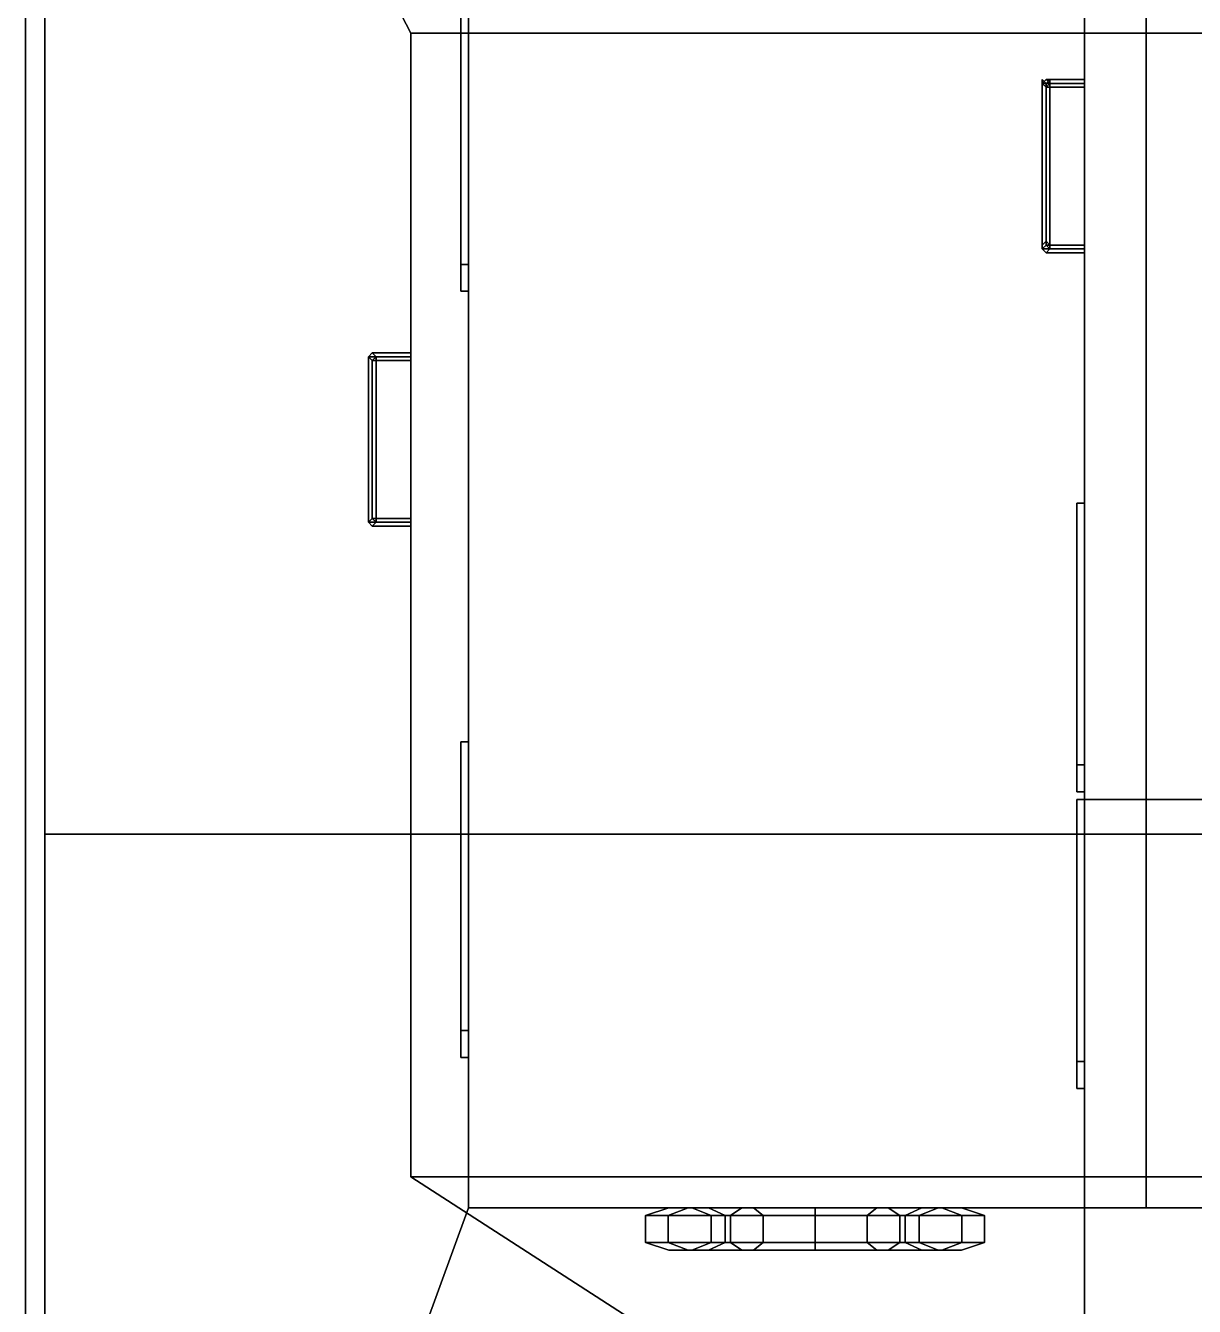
# Model space of a CAD drawing. Header units: millimetres. Extents: x -4.3 to 4.2, y -17.1 to 26.5.
# Drawn here: x -4.25 to -1.215, y 9.744 to 13.07 of the extents above; entities that cross this region are included whole.
import ezdxf

# ---------------------------------------------------------------- set-up
doc = ezdxf.new("R2010")
doc.units = ezdxf.units.MM

msp = doc.modelspace()

# ---------------------------------------------------------------- linework, layer by layer
for points in [[(-4.2, 16.87, 1.04), (-4.2, 6.98, 1.04), (-4.25, 6.98, 1.07), (-4.25, 16.87, 1.07)], [(-4.25, 16.87, 1.07), (-4.25, 6.98, 1.07), (-4.25, 6.98, 1.18), (-4.25, 16.87, 1.18)], [(-4.2, 6.98, 1.21), (-4.2, 16.87, 1.21), (-4.25, 16.87, 1.18), (-4.25, 6.98, 1.18)], [(-4.2, 10.97, -1.04), (-4.2, -10.52, -1.04), (-4.2, -13.62, -0.39), (-4.2, 16.87, -0.3447)], [(4.2, 16.87, -0.3447), (4.2, 10.97, -1.04), (-4.2, 10.97, -1.04), (-4.2, 16.87, -0.3447)], [(-4.2, 16.87, -0.3447), (-4.2, -13.62, -0.39), (-4.2, -13.62, 0.65), (-4.2, 4.11, 0.65)], [(-4.2, 16.87, -0.3447), (-4.2, 4.11, 0.65), (-4.2, 6.98, 1.04), (-4.2, 16.87, 1.04)], [(-3.1, 10, 1.21), (-3.1, 15.01, 1.21), (-4.2, 16.87, 1.21), (-4.2, 6.98, 1.21)], [(-3.1, 13.2, 3.1), (-3.1, 10.46, 3.1), (-3.1, 10, 3.17), (-3.1, 15.01, 3.17)], [(-3.1, 15.01, 1.21), (-3.1, 10, 1.21), (-3.1, 10.46, 1.25), (-3.1, 13.2, 1.25)], [(-1.34, 10, 3.17), (-1.34, 10, 1.21), (-1.34, 15.01, 1.21), (-1.34, 15.01, 3.17)], [(1.34, 15.01, 1.21), (-1.34, 15.01, 1.21), (-1.34, 10, 1.21), (1.34, 10, 1.21)], [(1.5, 11.06, 5.6), (1.5, 14.9, 5.6), (-1.5, 14.9, 5.6), (-1.5, 11.06, 5.6)], [(-1.5, 14.9, 5.6), (-1.5, 14.9, 5.5), (-1.5, 13.05, 5.5), (-1.5, 8.95, 5.6)], [(-1.5, 13.05, 5.5), (-1.5, 14.9, 5.5), (1.5, 14.9, 5.5), (1.5, 13.05, 5.5)], [(3.25, 13.05, 3.4), (3.83, 14.17, 3.4), (-3.83, 14.17, 3.4), (-3.25, 13.05, 3.4)], [(-3.83, 14.17, 3.4), (-3.83, 14.17, 3.17), (-3.25, 13.05, 3.17), (-3.25, 13.05, 3.4)], [(-3.25, 13.05, 3.17), (-3.83, 14.17, 3.17), (3.83, 14.17, 3.17), (3.25, 13.05, 3.17)], [(-3.1, 13.2, 1.25), (-3.1, 12.45, 1.25), (-3.12, 12.45, 1.25), (-3.12, 13.2, 1.25)], [(-3.12, 13.2, 3.1), (-3.12, 12.45, 3.1), (-3.1, 12.45, 3.1), (-3.1, 13.2, 3.1)], [(-3.12, 13.2, 1.25), (-3.12, 12.45, 1.25), (-3.12, 12.45, 3.1), (-3.12, 13.2, 3.1)], [(-3.25, 10.08, 3.4), (-1.5, 8.95, 3.4), (-1.5, 13.05, 3.4), (-3.25, 13.05, 3.4)], [(-3.25, 10.08, 3.17), (-3.25, 13.05, 3.17), (3.25, 13.05, 3.17), (3.25, 10.08, 3.17)], [(-3.25, 13.05, 3.4), (-3.25, 13.05, 3.17), (-3.25, 10.08, 3.17), (-3.25, 10.08, 3.4)], [(1.5, 13.05, 5.5), (1.5, 13.05, 3.4), (-1.5, 13.05, 3.4), (-1.5, 13.05, 5.5)], [(-1.5, 13.05, 5.5), (-1.5, 13.05, 3.4), (-1.5, 11.83, 3.52), (-1.5, 11.83, 5.32)], [(-1.5, 13.05, 3.4), (-1.5, 8.95, 3.4), (-1.5, 10.38, 3.52), (-1.5, 11.83, 3.52)], [(-1.5, 11.83, 5.32), (-1.5, 10.38, 5.32), (-1.5, 8.95, 5.6), (-1.5, 13.05, 5.5)], [(-1.6, 12.93, 3.4), (-1.61, 12.92, 3.4), (-1.61, 12.92, 5.57), (-1.6, 12.93, 5.56)], [(-1.61, 12.5, 3.56), (-1.6, 12.51, 3.57), (-1.6, 12.92, 3.57), (-1.61, 12.93, 3.56)], [(-1.6, 12.51, 3.55), (-1.61, 12.5, 3.56), (-1.61, 12.93, 3.56), (-1.6, 12.92, 3.55)], [(-1.61, 12.5, 3.84), (-1.6, 12.51, 3.85), (-1.6, 12.92, 3.85), (-1.61, 12.93, 3.84)], [(-1.6, 12.51, 3.83), (-1.61, 12.5, 3.84), (-1.61, 12.93, 3.84), (-1.6, 12.92, 3.83)], [(-1.5, 12.92, 5.57), (-1.5, 12.93, 5.56), (-1.6, 12.93, 5.56), (-1.61, 12.92, 5.57)], [(-1.61, 12.92, 3.4), (-1.6, 12.91, 3.4), (-1.6, 12.91, 5.56), (-1.61, 12.92, 5.57)], [(-1.61, 12.49, 4.11), (-1.6, 12.5, 4.12), (-1.6, 12.91, 4.12), (-1.61, 12.92, 4.11)], [(-1.6, 12.5, 4.1), (-1.61, 12.49, 4.11), (-1.61, 12.92, 4.11), (-1.6, 12.91, 4.1)], [(-1.61, 12.49, 4.38), (-1.6, 12.5, 4.39), (-1.6, 12.91, 4.39), (-1.61, 12.92, 4.38)], [(-1.6, 12.5, 4.37), (-1.61, 12.49, 4.38), (-1.61, 12.92, 4.38), (-1.6, 12.91, 4.37)], [(-1.61, 12.49, 4.66), (-1.6, 12.5, 4.67), (-1.6, 12.91, 4.67), (-1.61, 12.92, 4.66)], [(-1.6, 12.5, 4.65), (-1.61, 12.49, 4.66), (-1.61, 12.92, 4.66), (-1.6, 12.91, 4.65)], [(-1.61, 12.49, 4.94), (-1.6, 12.5, 4.95), (-1.6, 12.91, 4.95), (-1.61, 12.92, 4.94)], [(-1.6, 12.5, 4.93), (-1.61, 12.49, 4.94), (-1.61, 12.92, 4.94), (-1.6, 12.91, 4.93)], [(-1.61, 12.49, 5.21), (-1.6, 12.5, 5.22), (-1.6, 12.91, 5.22), (-1.61, 12.92, 5.21)], [(-1.6, 12.5, 5.2), (-1.61, 12.49, 5.21), (-1.61, 12.92, 5.21), (-1.6, 12.91, 5.2)], [(-1.61, 12.49, 5.49), (-1.6, 12.5, 5.5), (-1.6, 12.91, 5.5), (-1.61, 12.92, 5.49)], [(-1.6, 12.5, 5.48), (-1.61, 12.49, 5.49), (-1.61, 12.92, 5.49), (-1.6, 12.91, 5.48)], [(-1.5, 12.91, 5.56), (-1.5, 12.92, 5.57), (-1.61, 12.92, 5.57), (-1.6, 12.91, 5.56)], [(-1.59, 12.92, 3.4), (-1.6, 12.93, 3.4), (-1.6, 12.93, 5.56), (-1.59, 12.92, 5.55)], [(-1.6, 12.51, 3.57), (-1.59, 12.5, 3.56), (-1.59, 12.93, 3.56), (-1.6, 12.92, 3.57)], [(-1.59, 12.5, 3.56), (-1.6, 12.51, 3.55), (-1.6, 12.92, 3.55), (-1.59, 12.93, 3.56)], [(-1.6, 12.51, 3.85), (-1.59, 12.5, 3.84), (-1.59, 12.93, 3.84), (-1.6, 12.92, 3.85)], [(-1.59, 12.5, 3.84), (-1.6, 12.51, 3.83), (-1.6, 12.92, 3.83), (-1.59, 12.93, 3.84)], [(-1.5, 12.93, 5.56), (-1.5, 12.92, 5.55), (-1.59, 12.92, 5.55), (-1.6, 12.93, 5.56)], [(-1.6, 12.91, 3.4), (-1.59, 12.92, 3.4), (-1.59, 12.92, 5.55), (-1.6, 12.91, 5.56)], [(-1.6, 12.5, 4.12), (-1.59, 12.49, 4.11), (-1.59, 12.92, 4.11), (-1.6, 12.91, 4.12)], [(-1.59, 12.49, 4.11), (-1.6, 12.5, 4.1), (-1.6, 12.91, 4.1), (-1.59, 12.92, 4.11)], [(-1.6, 12.5, 4.39), (-1.59, 12.49, 4.38), (-1.59, 12.92, 4.38), (-1.6, 12.91, 4.39)], [(-1.59, 12.49, 4.38), (-1.6, 12.5, 4.37), (-1.6, 12.91, 4.37), (-1.59, 12.92, 4.38)], [(-1.6, 12.5, 4.67), (-1.59, 12.49, 4.66), (-1.59, 12.92, 4.66), (-1.6, 12.91, 4.67)], [(-1.59, 12.49, 4.66), (-1.6, 12.5, 4.65), (-1.6, 12.91, 4.65), (-1.59, 12.92, 4.66)], [(-1.6, 12.5, 4.95), (-1.59, 12.49, 4.94), (-1.59, 12.92, 4.94), (-1.6, 12.91, 4.95)], [(-1.59, 12.49, 4.94), (-1.6, 12.5, 4.93), (-1.6, 12.91, 4.93), (-1.59, 12.92, 4.94)], [(-1.6, 12.5, 5.22), (-1.59, 12.49, 5.21), (-1.59, 12.92, 5.21), (-1.6, 12.91, 5.22)], [(-1.59, 12.49, 5.21), (-1.6, 12.5, 5.2), (-1.6, 12.91, 5.2), (-1.59, 12.92, 5.21)], [(-1.6, 12.5, 5.5), (-1.59, 12.49, 5.49), (-1.59, 12.92, 5.49), (-1.6, 12.91, 5.5)], [(-1.59, 12.49, 5.49), (-1.6, 12.5, 5.48), (-1.6, 12.91, 5.48), (-1.59, 12.92, 5.49)], [(-1.5, 12.92, 5.55), (-1.5, 12.91, 5.56), (-1.6, 12.91, 5.56), (-1.59, 12.92, 5.55)], [(-1.6, 12.5, 3.4), (-1.61, 12.49, 3.4), (-1.61, 12.49, 5.57), (-1.6, 12.5, 5.56)], [(-1.5, 12.49, 5.57), (-1.5, 12.5, 5.56), (-1.6, 12.5, 5.56), (-1.61, 12.49, 5.57)], [(-1.61, 12.49, 3.4), (-1.6, 12.48, 3.4), (-1.6, 12.48, 5.56), (-1.61, 12.49, 5.57)], [(-1.5, 12.48, 5.56), (-1.5, 12.49, 5.57), (-1.61, 12.49, 5.57), (-1.6, 12.48, 5.56)], [(-1.59, 12.49, 3.4), (-1.6, 12.5, 3.4), (-1.6, 12.5, 5.56), (-1.59, 12.49, 5.55)], [(-1.5, 12.5, 5.56), (-1.5, 12.49, 5.55), (-1.59, 12.49, 5.55), (-1.6, 12.5, 5.56)], [(-1.6, 12.48, 3.4), (-1.59, 12.49, 3.4), (-1.59, 12.49, 5.55), (-1.6, 12.48, 5.56)], [(-1.5, 12.49, 5.55), (-1.5, 12.48, 5.56), (-1.6, 12.48, 5.56), (-1.59, 12.49, 5.55)], [(-3.12, 12.45, 2.95), (-3.12, 12.38, 2.95), (-3.12, 12.38, 3.03), (-3.12, 12.45, 3.03)], [(-3.1, 12.45, 2.95), (-3.1, 12.38, 2.95), (-3.12, 12.38, 2.95), (-3.12, 12.45, 2.95)], [(-3.12, 12.45, 3.03), (-3.12, 12.38, 3.03), (-3.1, 12.38, 3.03), (-3.1, 12.45, 3.03)], [(-3.12, 12.45, 1.33), (-3.12, 12.38, 1.33), (-3.12, 12.38, 1.41), (-3.12, 12.45, 1.41)], [(-3.1, 12.45, 1.33), (-3.1, 12.38, 1.33), (-3.12, 12.38, 1.33), (-3.12, 12.45, 1.33)], [(-3.12, 12.45, 1.41), (-3.12, 12.38, 1.41), (-3.1, 12.38, 1.41), (-3.1, 12.45, 1.41)], [(-3.1, 12.45, 1.25), (-3.1, 12.45, 1.33), (-3.12, 12.45, 1.33), (-3.12, 12.45, 1.25)], [(-3.12, 12.45, 2.95), (-3.12, 12.45, 1.41), (-3.1, 12.45, 1.41), (-3.1, 12.45, 2.95)], [(-3.12, 12.45, 3.1), (-3.12, 12.45, 3.03), (-3.1, 12.45, 3.03), (-3.1, 12.45, 3.1)], [(-3.1, 12.45, 1.25), (-3.1, 11.21, 1.25), (-3.1, 12.38, 1.33), (-3.1, 12.45, 1.33)], [(-3.1, 12.45, 1.41), (-3.1, 12.38, 1.41), (-3.1, 12.38, 2.95), (-3.1, 12.45, 2.95)], [(-3.1, 12.45, 3.03), (-3.1, 12.38, 3.03), (-3.1, 11.21, 3.1), (-3.1, 12.45, 3.1)], [(-3.12, 12.38, 3.03), (-3.12, 12.38, 2.95), (-3.1, 12.38, 2.95), (-3.1, 12.38, 3.03)], [(-3.12, 12.38, 1.41), (-3.12, 12.38, 1.33), (-3.1, 12.38, 1.33), (-3.1, 12.38, 1.41)], [(-3.1, 12.38, 3.03), (-3.1, 12.38, 1.33), (-3.1, 11.21, 1.25), (-3.1, 11.21, 3.1)], [(-3.35, 12.22, 1.21), (-3.36, 12.21, 1.21), (-3.36, 12.21, 3.38), (-3.35, 12.22, 3.37)], [(-3.25, 12.21, 3.38), (-3.25, 12.22, 3.37), (-3.35, 12.22, 3.37), (-3.36, 12.21, 3.38)], [(-3.36, 12.21, 1.21), (-3.35, 12.2, 1.21), (-3.35, 12.2, 3.37), (-3.36, 12.21, 3.38)], [(-3.35, 11.79, 2.46), (-3.36, 11.78, 2.47), (-3.36, 12.21, 2.47), (-3.35, 12.2, 2.46)], [(-3.36, 11.78, 2.47), (-3.35, 11.79, 2.48), (-3.35, 12.2, 2.48), (-3.36, 12.21, 2.47)], [(-3.35, 11.79, 2.18), (-3.36, 11.78, 2.19), (-3.36, 12.21, 2.19), (-3.35, 12.2, 2.18)], [(-3.36, 11.78, 2.19), (-3.35, 11.79, 2.2), (-3.35, 12.2, 2.2), (-3.36, 12.21, 2.19)], [(-3.35, 11.79, 1.91), (-3.36, 11.78, 1.92), (-3.36, 12.21, 1.92), (-3.35, 12.2, 1.91)], [(-3.36, 11.78, 1.92), (-3.35, 11.79, 1.93), (-3.35, 12.2, 1.93), (-3.36, 12.21, 1.92)], [(-3.35, 11.79, 1.64), (-3.36, 11.78, 1.65), (-3.36, 12.21, 1.65), (-3.35, 12.2, 1.64)], [(-3.36, 11.78, 1.65), (-3.35, 11.79, 1.66), (-3.35, 12.2, 1.66), (-3.36, 12.21, 1.65)], [(-3.35, 11.79, 1.36), (-3.36, 11.78, 1.37), (-3.36, 12.21, 1.37), (-3.35, 12.2, 1.36)], [(-3.36, 11.78, 1.37), (-3.35, 11.79, 1.38), (-3.35, 12.2, 1.38), (-3.36, 12.21, 1.37)], [(-3.25, 12.2, 3.37), (-3.25, 12.21, 3.38), (-3.36, 12.21, 3.38), (-3.35, 12.2, 3.37)], [(-3.35, 11.79, 3.29), (-3.36, 11.78, 3.3), (-3.36, 12.21, 3.3), (-3.35, 12.2, 3.29)], [(-3.36, 11.78, 3.3), (-3.35, 11.79, 3.31), (-3.35, 12.2, 3.31), (-3.36, 12.21, 3.3)], [(-3.35, 11.79, 3.01), (-3.36, 11.78, 3.02), (-3.36, 12.21, 3.02), (-3.35, 12.2, 3.01)], [(-3.36, 11.78, 3.02), (-3.35, 11.79, 3.03), (-3.35, 12.2, 3.03), (-3.36, 12.21, 3.02)], [(-3.35, 11.79, 2.74), (-3.36, 11.78, 2.75), (-3.36, 12.21, 2.75), (-3.35, 12.2, 2.74)], [(-3.36, 11.78, 2.75), (-3.35, 11.79, 2.76), (-3.35, 12.2, 2.76), (-3.36, 12.21, 2.75)], [(-3.34, 12.21, 1.21), (-3.35, 12.22, 1.21), (-3.35, 12.22, 3.37), (-3.34, 12.21, 3.36)], [(-3.25, 12.22, 3.37), (-3.25, 12.21, 3.36), (-3.34, 12.21, 3.36), (-3.35, 12.22, 3.37)], [(-3.35, 12.2, 1.21), (-3.34, 12.21, 1.21), (-3.34, 12.21, 3.36), (-3.35, 12.2, 3.37)], [(-3.34, 11.78, 2.47), (-3.35, 11.79, 2.46), (-3.35, 12.2, 2.46), (-3.34, 12.21, 2.47)], [(-3.35, 11.79, 2.48), (-3.34, 11.78, 2.47), (-3.34, 12.21, 2.47), (-3.35, 12.2, 2.48)], [(-3.34, 11.78, 2.19), (-3.35, 11.79, 2.18), (-3.35, 12.2, 2.18), (-3.34, 12.21, 2.19)], [(-3.35, 11.79, 2.2), (-3.34, 11.78, 2.19), (-3.34, 12.21, 2.19), (-3.35, 12.2, 2.2)], [(-3.34, 11.78, 1.92), (-3.35, 11.79, 1.91), (-3.35, 12.2, 1.91), (-3.34, 12.21, 1.92)], [(-3.35, 11.79, 1.93), (-3.34, 11.78, 1.92), (-3.34, 12.21, 1.92), (-3.35, 12.2, 1.93)], [(-3.34, 11.78, 1.65), (-3.35, 11.79, 1.64), (-3.35, 12.2, 1.64), (-3.34, 12.21, 1.65)], [(-3.35, 11.79, 1.66), (-3.34, 11.78, 1.65), (-3.34, 12.21, 1.65), (-3.35, 12.2, 1.66)], [(-3.34, 11.78, 1.37), (-3.35, 11.79, 1.36), (-3.35, 12.2, 1.36), (-3.34, 12.21, 1.37)], [(-3.35, 11.79, 1.38), (-3.34, 11.78, 1.37), (-3.34, 12.21, 1.37), (-3.35, 12.2, 1.38)], [(-3.25, 12.21, 3.36), (-3.25, 12.2, 3.37), (-3.35, 12.2, 3.37), (-3.34, 12.21, 3.36)], [(-3.34, 11.78, 3.3), (-3.35, 11.79, 3.29), (-3.35, 12.2, 3.29), (-3.34, 12.21, 3.3)], [(-3.35, 11.79, 3.31), (-3.34, 11.78, 3.3), (-3.34, 12.21, 3.3), (-3.35, 12.2, 3.31)], [(-3.34, 11.78, 3.02), (-3.35, 11.79, 3.01), (-3.35, 12.2, 3.01), (-3.34, 12.21, 3.02)], [(-3.35, 11.79, 3.03), (-3.34, 11.78, 3.02), (-3.34, 12.21, 3.02), (-3.35, 12.2, 3.03)], [(-3.34, 11.78, 2.75), (-3.35, 11.79, 2.74), (-3.35, 12.2, 2.74), (-3.34, 12.21, 2.75)], [(-3.35, 11.79, 2.76), (-3.34, 11.78, 2.75), (-3.34, 12.21, 2.75), (-3.35, 12.2, 2.76)], [(-1.52, 11.83, 3.52), (-1.52, 11.15, 3.52), (-1.52, 11.15, 5.32), (-1.52, 11.83, 5.32)], [(-1.5, 11.83, 5.32), (-1.5, 11.83, 3.52), (-1.52, 11.83, 3.52), (-1.52, 11.83, 5.32)], [(-1.5, 11.83, 3.52), (-1.5, 11.15, 3.52), (-1.52, 11.15, 3.52), (-1.52, 11.83, 3.52)], [(-1.52, 11.83, 5.32), (-1.52, 11.15, 5.32), (-1.5, 11.15, 5.32), (-1.5, 11.83, 5.32)], [(-3.35, 11.79, 1.21), (-3.36, 11.78, 1.21), (-3.36, 11.78, 3.38), (-3.35, 11.79, 3.37)], [(-3.25, 11.78, 3.38), (-3.25, 11.79, 3.37), (-3.35, 11.79, 3.37), (-3.36, 11.78, 3.38)], [(-3.36, 11.78, 1.21), (-3.35, 11.77, 1.21), (-3.35, 11.77, 3.37), (-3.36, 11.78, 3.38)], [(-3.25, 11.77, 3.37), (-3.25, 11.78, 3.38), (-3.36, 11.78, 3.38), (-3.35, 11.77, 3.37)], [(-3.34, 11.78, 1.21), (-3.35, 11.79, 1.21), (-3.35, 11.79, 3.37), (-3.34, 11.78, 3.36)], [(-3.25, 11.79, 3.37), (-3.25, 11.78, 3.36), (-3.34, 11.78, 3.36), (-3.35, 11.79, 3.37)], [(-3.35, 11.77, 1.21), (-3.34, 11.78, 1.21), (-3.34, 11.78, 3.36), (-3.35, 11.77, 3.37)], [(-3.25, 11.78, 3.36), (-3.25, 11.77, 3.37), (-3.35, 11.77, 3.37), (-3.34, 11.78, 3.36)], [(-3.12, 11.21, 1.25), (-3.12, 10.46, 1.25), (-3.12, 10.46, 3.1), (-3.12, 11.21, 3.1)], [(-3.1, 11.21, 3.1), (-3.1, 11.21, 1.25), (-3.12, 11.21, 1.25), (-3.12, 11.21, 3.1)], [(-3.1, 11.21, 1.25), (-3.1, 10.46, 1.25), (-3.12, 10.46, 1.25), (-3.12, 11.21, 1.25)], [(-3.12, 11.21, 3.1), (-3.12, 10.46, 3.1), (-3.1, 10.46, 3.1), (-3.1, 11.21, 3.1)], [(-1.52, 11.15, 5.32), (-1.52, 11.15, 5.24), (-1.5, 11.15, 5.24), (-1.5, 11.15, 5.32)], [(-1.52, 11.15, 5.16), (-1.52, 11.08, 5.16), (-1.52, 11.08, 5.24), (-1.52, 11.15, 5.24)], [(-1.5, 11.15, 5.16), (-1.5, 11.08, 5.16), (-1.52, 11.08, 5.16), (-1.52, 11.15, 5.16)], [(-1.52, 11.15, 5.24), (-1.52, 11.08, 5.24), (-1.5, 11.08, 5.24), (-1.5, 11.15, 5.24)], [(-1.52, 11.15, 3.61), (-1.52, 11.08, 3.61), (-1.52, 11.08, 3.69), (-1.52, 11.15, 3.69)], [(-1.52, 11.15, 3.69), (-1.52, 11.08, 3.69), (-1.5, 11.08, 3.69), (-1.5, 11.15, 3.69)], [(-1.5, 11.15, 3.61), (-1.5, 11.08, 3.61), (-1.52, 11.08, 3.61), (-1.52, 11.15, 3.61)], [(-1.52, 11.15, 5.16), (-1.52, 11.15, 3.69), (-1.5, 11.15, 3.69), (-1.5, 11.15, 5.16)], [(-1.5, 11.15, 3.52), (-1.5, 11.15, 3.61), (-1.52, 11.15, 3.61), (-1.52, 11.15, 3.52)], [(-1.5, 11.15, 3.52), (-1.5, 11.06, 3.52), (-1.5, 11.08, 3.61), (-1.5, 11.15, 3.61)], [(-1.5, 11.15, 3.69), (-1.5, 11.08, 3.69), (-1.5, 11.08, 5.16), (-1.5, 11.15, 5.16)], [(-1.5, 11.15, 5.24), (-1.5, 11.08, 5.24), (-1.5, 11.06, 5.32), (-1.5, 11.15, 5.32)], [(-1.52, 11.08, 5.24), (-1.52, 11.08, 5.16), (-1.5, 11.08, 5.16), (-1.5, 11.08, 5.24)], [(-1.52, 11.08, 3.69), (-1.52, 11.08, 3.61), (-1.5, 11.08, 3.61), (-1.5, 11.08, 3.69)], [(-1.5, 11.08, 5.24), (-1.5, 11.08, 3.61), (-1.5, 11.06, 3.52), (-1.5, 11.06, 5.32)], [(-1.5, 11.06, 5.32), (-1.5, 11.06, 3.52), (-1.52, 11.06, 3.52), (-1.52, 11.06, 5.32)], [(-1.52, 11.06, 3.52), (-1.52, 10.38, 3.52), (-1.52, 10.38, 5.32), (-1.52, 11.06, 5.32)], [(-1.5, 11.06, 3.52), (-1.5, 10.38, 3.52), (-1.52, 10.38, 3.52), (-1.52, 11.06, 3.52)], [(-1.52, 11.06, 5.32), (-1.52, 10.38, 5.32), (-1.5, 10.38, 5.32), (-1.5, 11.06, 5.32)], [(-1.5, 11.06, 5.6), (-1.5, 8.95, 5.6), (-0.1, 8.95, 5.74), (-0.1, 11.06, 5.74)], [(0.1, 11.06, 5.74), (1.5, 11.06, 5.6), (-1.5, 11.06, 5.6), (-0.1, 11.06, 5.74)], [(4.2, 10.97, -1.04), (4.2, -10.52, -1.04), (-4.2, -10.52, -1.04), (-4.2, 10.97, -1.04)], [(-3.12, 10.46, 2.95), (-3.12, 10.46, 1.41), (-3.1, 10.46, 1.41), (-3.1, 10.46, 2.95)], [(-3.1, 10.46, 1.25), (-3.1, 10.46, 1.33), (-3.12, 10.46, 1.33), (-3.12, 10.46, 1.25)], [(-3.12, 10.46, 1.41), (-3.12, 10.39, 1.41), (-3.1, 10.39, 1.41), (-3.1, 10.46, 1.41)], [(-3.1, 10.46, 1.33), (-3.1, 10.39, 1.33), (-3.12, 10.39, 1.33), (-3.12, 10.46, 1.33)], [(-3.12, 10.46, 1.33), (-3.12, 10.39, 1.33), (-3.12, 10.39, 1.41), (-3.12, 10.46, 1.41)], [(-3.12, 10.46, 3.1), (-3.12, 10.46, 3.03), (-3.1, 10.46, 3.03), (-3.1, 10.46, 3.1)], [(-3.12, 10.46, 2.95), (-3.12, 10.39, 2.95), (-3.12, 10.39, 3.03), (-3.12, 10.46, 3.03)], [(-3.1, 10.46, 2.95), (-3.1, 10.39, 2.95), (-3.12, 10.39, 2.95), (-3.12, 10.46, 2.95)], [(-3.12, 10.46, 3.03), (-3.12, 10.39, 3.03), (-3.1, 10.39, 3.03), (-3.1, 10.46, 3.03)], [(-3.1, 10, 1.21), (-3.1, 10.39, 1.33), (-3.1, 10.46, 1.33), (-3.1, 10.46, 1.25)], [(-3.1, 10.46, 1.41), (-3.1, 10.39, 1.41), (-3.1, 10.39, 2.95), (-3.1, 10.46, 2.95)], [(-3.1, 10.46, 3.03), (-3.1, 10.39, 3.03), (-3.1, 10, 3.17), (-3.1, 10.46, 3.1)], [(-3.12, 10.39, 1.41), (-3.12, 10.39, 1.33), (-3.1, 10.39, 1.33), (-3.1, 10.39, 1.41)], [(-3.12, 10.39, 3.03), (-3.12, 10.39, 2.95), (-3.1, 10.39, 2.95), (-3.1, 10.39, 3.03)], [(-3.1, 10.39, 3.03), (-3.1, 10.39, 1.33), (-3.1, 10, 1.21), (-3.1, 10, 3.17)], [(-1.52, 10.38, 5.16), (-1.52, 10.38, 3.69), (-1.5, 10.38, 3.69), (-1.5, 10.38, 5.16)], [(-1.5, 10.38, 3.52), (-1.5, 10.38, 3.61), (-1.52, 10.38, 3.61), (-1.52, 10.38, 3.52)], [(-1.5, 10.38, 3.61), (-1.5, 10.31, 3.61), (-1.52, 10.31, 3.61), (-1.52, 10.38, 3.61)], [(-1.52, 10.38, 3.69), (-1.52, 10.31, 3.69), (-1.5, 10.31, 3.69), (-1.5, 10.38, 3.69)], [(-1.52, 10.38, 3.61), (-1.52, 10.31, 3.61), (-1.52, 10.31, 3.69), (-1.52, 10.38, 3.69)], [(-1.52, 10.38, 5.32), (-1.52, 10.38, 5.24), (-1.5, 10.38, 5.24), (-1.5, 10.38, 5.32)], [(-1.52, 10.38, 5.16), (-1.52, 10.31, 5.16), (-1.52, 10.31, 5.24), (-1.52, 10.38, 5.24)], [(-1.52, 10.38, 5.24), (-1.52, 10.31, 5.24), (-1.5, 10.31, 5.24), (-1.5, 10.38, 5.24)], [(-1.5, 10.38, 5.16), (-1.5, 10.31, 5.16), (-1.52, 10.31, 5.16), (-1.52, 10.38, 5.16)], [(-1.5, 10.38, 5.24), (-1.5, 10.31, 5.24), (-1.5, 8.95, 5.6), (-1.5, 10.38, 5.32)], [(-1.5, 10.38, 3.52), (-1.5, 8.95, 3.4), (-1.5, 10.31, 3.61), (-1.5, 10.38, 3.61)], [(-1.5, 10.38, 3.69), (-1.5, 10.31, 3.69), (-1.5, 10.31, 5.16), (-1.5, 10.38, 5.16)], [(-1.52, 10.31, 3.69), (-1.52, 10.31, 3.61), (-1.5, 10.31, 3.61), (-1.5, 10.31, 3.69)], [(-1.52, 10.31, 5.24), (-1.52, 10.31, 5.16), (-1.5, 10.31, 5.16), (-1.5, 10.31, 5.24)], [(-1.5, 10.31, 5.24), (-1.5, 10.31, 3.61), (-1.5, 8.95, 3.4), (-1.5, 8.95, 5.6)], [(-3.25, 10.08, 3.17), (-1.5, 8.95, 3.17), (-1.5, 8.95, 3.4), (-3.25, 10.08, 3.4)], [(3.25, 10.08, 3.17), (1.5, 8.95, 3.17), (-1.5, 8.95, 3.17), (-3.25, 10.08, 3.17)], [(3.1, 10, 1.21), (-3.1, 10, 1.21), (-4.2, 6.98, 1.21), (4.2, 6.98, 1.21)], [(-3.1, 10, 3.17), (-3.1, 10, 1.21), (-1.34, 10, 1.21), (-1.34, 10, 3.17)], [(-2.58, 10, 2.38), (-2.5291, 10, 2.19), (-2.5811, 9.98, 2.16), (-2.64, 9.98, 2.38)], [(-2.5291, 10, 2.57), (-2.58, 10, 2.38), (-2.64, 9.98, 2.38), (-2.5811, 9.98, 2.6)], [(-2.64, 9.98, 2.38), (-2.5811, 9.98, 2.16), (-2.5811, 9.91, 2.16), (-2.64, 9.91, 2.38)], [(-2.5811, 9.98, 2.6), (-2.64, 9.98, 2.38), (-2.64, 9.91, 2.38), (-2.5811, 9.91, 2.6)], [(-2.5291, 10, 2.19), (-2.39, 10, 2.0509), (-2.42, 9.98, 1.9989), (-2.5811, 9.98, 2.16)], [(-2.39, 10, 2.7091), (-2.5291, 10, 2.57), (-2.5811, 9.98, 2.6), (-2.42, 9.98, 2.7611)], [(-2.5811, 9.98, 2.16), (-2.42, 9.98, 1.9989), (-2.42, 9.91, 1.9989), (-2.5811, 9.91, 2.16)], [(-2.42, 9.98, 2.7611), (-2.5811, 9.98, 2.6), (-2.5811, 9.91, 2.6), (-2.42, 9.91, 2.7611)], [(-2.4338, 9.98, 2.515), (-2.47, 9.98, 2.38), (-2.52, 10, 2.38), (-2.4771, 10, 2.54)], [(-2.47, 9.98, 2.38), (-2.4338, 9.98, 2.245), (-2.4771, 10, 2.22), (-2.52, 10, 2.38)], [(-2.335, 9.98, 2.6138), (-2.4338, 9.98, 2.515), (-2.4771, 10, 2.54), (-2.36, 10, 2.6571)], [(-2.4338, 9.98, 2.245), (-2.335, 9.98, 2.1462), (-2.36, 10, 2.1029), (-2.4771, 10, 2.22)], [(-2.4338, 9.98, 2.245), (-2.47, 9.98, 2.38), (-2.47, 9.91, 2.38), (-2.4338, 9.91, 2.245)], [(-2.47, 9.98, 2.38), (-2.4338, 9.98, 2.515), (-2.4338, 9.91, 2.515), (-2.47, 9.91, 2.38)], [(-2.335, 9.98, 2.1462), (-2.4338, 9.98, 2.245), (-2.4338, 9.91, 2.245), (-2.335, 9.91, 2.1462)], [(-2.4338, 9.98, 2.515), (-2.335, 9.98, 2.6138), (-2.335, 9.91, 2.6138), (-2.4338, 9.91, 2.515)], [(-2.39, 10, 2.0509), (-2.2, 10, 2), (-2.2, 9.98, 1.94), (-2.42, 9.98, 1.9989)], [(-2.2, 10, 2.76), (-2.39, 10, 2.7091), (-2.42, 9.98, 2.7611), (-2.2, 9.98, 2.82)], [(-2.42, 9.98, 1.9989), (-2.2, 9.98, 1.94), (-2.2, 9.91, 1.94), (-2.42, 9.91, 1.9989)], [(-2.2, 9.98, 2.82), (-2.42, 9.98, 2.7611), (-2.42, 9.91, 2.7611), (-2.2, 9.91, 2.82)], [(-2.2, 9.98, 2.65), (-2.335, 9.98, 2.6138), (-2.36, 10, 2.6571), (-2.2, 10, 2.7)], [(-2.335, 9.98, 2.1462), (-2.2, 9.98, 2.11), (-2.2, 10, 2.06), (-2.36, 10, 2.1029)], [(-2.2, 9.98, 2.11), (-2.335, 9.98, 2.1462), (-2.335, 9.91, 2.1462), (-2.2, 9.91, 2.11)], [(-2.335, 9.98, 2.6138), (-2.2, 9.98, 2.65), (-2.2, 9.91, 2.65), (-2.335, 9.91, 2.6138)], [(-2.065, 9.98, 2.6138), (-2.2, 9.98, 2.65), (-2.2, 10, 2.7), (-2.04, 10, 2.6571)], [(-2.2, 9.98, 2.11), (-2.065, 9.98, 2.1462), (-2.04, 10, 2.1029), (-2.2, 10, 2.06)], [(-2.2, 10, 2), (-2.01, 10, 2.0509), (-1.98, 9.98, 1.9989), (-2.2, 9.98, 1.94)], [(-2.01, 10, 2.7091), (-2.2, 10, 2.76), (-2.2, 9.98, 2.82), (-1.98, 9.98, 2.7611)], [(-2.065, 9.98, 2.1462), (-2.2, 9.98, 2.11), (-2.2, 9.91, 2.11), (-2.065, 9.91, 2.1462)], [(-2.2, 9.98, 2.65), (-2.065, 9.98, 2.6138), (-2.065, 9.91, 2.6138), (-2.2, 9.91, 2.65)], [(-2.2, 9.98, 1.94), (-1.98, 9.98, 1.9989), (-1.98, 9.91, 1.9989), (-2.2, 9.91, 1.94)], [(-1.98, 9.98, 2.7611), (-2.2, 9.98, 2.82), (-2.2, 9.91, 2.82), (-1.98, 9.91, 2.7611)], [(-1.9662, 9.98, 2.515), (-2.065, 9.98, 2.6138), (-2.04, 10, 2.6571), (-1.9229, 10, 2.54)], [(-2.065, 9.98, 2.1462), (-1.9662, 9.98, 2.245), (-1.9229, 10, 2.22), (-2.04, 10, 2.1029)], [(-1.9662, 9.98, 2.245), (-2.065, 9.98, 2.1462), (-2.065, 9.91, 2.1462), (-1.9662, 9.91, 2.245)], [(-2.065, 9.98, 2.6138), (-1.9662, 9.98, 2.515), (-1.9662, 9.91, 2.515), (-2.065, 9.91, 2.6138)], [(-2.01, 10, 2.0509), (-1.8709, 10, 2.19), (-1.8189, 9.98, 2.16), (-1.98, 9.98, 1.9989)], [(-1.8709, 10, 2.57), (-2.01, 10, 2.7091), (-1.98, 9.98, 2.7611), (-1.8189, 9.98, 2.6)], [(-1.98, 9.98, 1.9989), (-1.8189, 9.98, 2.16), (-1.8189, 9.91, 2.16), (-1.98, 9.91, 1.9989)], [(-1.8189, 9.98, 2.6), (-1.98, 9.98, 2.7611), (-1.98, 9.91, 2.7611), (-1.8189, 9.91, 2.6)], [(-1.93, 9.98, 2.38), (-1.9662, 9.98, 2.515), (-1.9229, 10, 2.54), (-1.88, 10, 2.38)], [(-1.9662, 9.98, 2.245), (-1.93, 9.98, 2.38), (-1.88, 10, 2.38), (-1.9229, 10, 2.22)], [(-1.93, 9.98, 2.38), (-1.9662, 9.98, 2.245), (-1.9662, 9.91, 2.245), (-1.93, 9.91, 2.38)], [(-1.9662, 9.98, 2.515), (-1.93, 9.98, 2.38), (-1.93, 9.91, 2.38), (-1.9662, 9.91, 2.515)], [(-1.8709, 10, 2.19), (-1.82, 10, 2.38), (-1.76, 9.98, 2.38), (-1.8189, 9.98, 2.16)], [(-1.82, 10, 2.38), (-1.8709, 10, 2.57), (-1.8189, 9.98, 2.6), (-1.76, 9.98, 2.38)], [(-1.8189, 9.98, 2.16), (-1.76, 9.98, 2.38), (-1.76, 9.91, 2.38), (-1.8189, 9.91, 2.16)], [(-1.76, 9.98, 2.38), (-1.8189, 9.98, 2.6), (-1.8189, 9.91, 2.6), (-1.76, 9.91, 2.38)], [(-2.5291, 9.89, 2.19), (-2.58, 9.89, 2.38), (-2.64, 9.91, 2.38), (-2.5811, 9.91, 2.16)], [(-2.58, 9.89, 2.38), (-2.5291, 9.89, 2.57), (-2.5811, 9.91, 2.6), (-2.64, 9.91, 2.38)], [(-2.39, 9.89, 2.0509), (-2.5291, 9.89, 2.19), (-2.5811, 9.91, 2.16), (-2.42, 9.91, 1.9989)], [(-2.5291, 9.89, 2.57), (-2.39, 9.89, 2.7091), (-2.42, 9.91, 2.7611), (-2.5811, 9.91, 2.6)], [(-2.52, 9.89, 2.38), (-2.4771, 9.89, 2.54), (-2.5291, 9.89, 2.57), (-2.58, 9.89, 2.38)], [(-2.4771, 9.89, 2.22), (-2.52, 9.89, 2.38), (-2.58, 9.89, 2.38), (-2.5291, 9.89, 2.19)], [(-2.4771, 9.89, 2.54), (-2.36, 9.89, 2.6571), (-2.39, 9.89, 2.7091), (-2.5291, 9.89, 2.57)], [(-2.36, 9.89, 2.1029), (-2.4771, 9.89, 2.22), (-2.5291, 9.89, 2.19), (-2.39, 9.89, 2.0509)], [(-2.47, 9.91, 2.38), (-2.4338, 9.91, 2.515), (-2.4771, 9.89, 2.54), (-2.52, 9.89, 2.38)], [(-2.4338, 9.91, 2.245), (-2.47, 9.91, 2.38), (-2.52, 9.89, 2.38), (-2.4771, 9.89, 2.22)], [(-2.4338, 9.91, 2.515), (-2.335, 9.91, 2.6138), (-2.36, 9.89, 2.6571), (-2.4771, 9.89, 2.54)], [(-2.335, 9.91, 2.1462), (-2.4338, 9.91, 2.245), (-2.4771, 9.89, 2.22), (-2.36, 9.89, 2.1029)], [(-2.2, 9.89, 2), (-2.39, 9.89, 2.0509), (-2.42, 9.91, 1.9989), (-2.2, 9.91, 1.94)], [(-2.39, 9.89, 2.7091), (-2.2, 9.89, 2.76), (-2.2, 9.91, 2.82), (-2.42, 9.91, 2.7611)], [(-2.2, 9.89, 2.06), (-2.36, 9.89, 2.1029), (-2.39, 9.89, 2.0509), (-2.2, 9.89, 2)], [(-2.36, 9.89, 2.6571), (-2.2, 9.89, 2.7), (-2.2, 9.89, 2.76), (-2.39, 9.89, 2.7091)], [(-2.335, 9.91, 2.6138), (-2.2, 9.91, 2.65), (-2.2, 9.89, 2.7), (-2.36, 9.89, 2.6571)], [(-2.2, 9.91, 2.11), (-2.335, 9.91, 2.1462), (-2.36, 9.89, 2.1029), (-2.2, 9.89, 2.06)], [(-2.2, 9.91, 2.65), (-2.065, 9.91, 2.6138), (-2.04, 9.89, 2.6571), (-2.2, 9.89, 2.7)], [(-2.065, 9.91, 2.1462), (-2.2, 9.91, 2.11), (-2.2, 9.89, 2.06), (-2.04, 9.89, 2.1029)], [(-2.01, 9.89, 2.0509), (-2.2, 9.89, 2), (-2.2, 9.91, 1.94), (-1.98, 9.91, 1.9989)], [(-2.2, 9.89, 2.76), (-2.01, 9.89, 2.7091), (-1.98, 9.91, 2.7611), (-2.2, 9.91, 2.82)], [(-2.04, 9.89, 2.1029), (-2.2, 9.89, 2.06), (-2.2, 9.89, 2), (-2.01, 9.89, 2.0509)], [(-2.2, 9.89, 2.7), (-2.04, 9.89, 2.6571), (-2.01, 9.89, 2.7091), (-2.2, 9.89, 2.76)], [(-2.065, 9.91, 2.6138), (-1.9662, 9.91, 2.515), (-1.9229, 9.89, 2.54), (-2.04, 9.89, 2.6571)], [(-1.9662, 9.91, 2.245), (-2.065, 9.91, 2.1462), (-2.04, 9.89, 2.1029), (-1.9229, 9.89, 2.22)], [(-1.9229, 9.89, 2.22), (-2.04, 9.89, 2.1029), (-2.01, 9.89, 2.0509), (-1.8709, 9.89, 2.19)], [(-2.04, 9.89, 2.6571), (-1.9229, 9.89, 2.54), (-1.8709, 9.89, 2.57), (-2.01, 9.89, 2.7091)], [(-1.8709, 9.89, 2.19), (-2.01, 9.89, 2.0509), (-1.98, 9.91, 1.9989), (-1.8189, 9.91, 2.16)], [(-2.01, 9.89, 2.7091), (-1.8709, 9.89, 2.57), (-1.8189, 9.91, 2.6), (-1.98, 9.91, 2.7611)], [(-1.9662, 9.91, 2.515), (-1.93, 9.91, 2.38), (-1.88, 9.89, 2.38), (-1.9229, 9.89, 2.54)], [(-1.93, 9.91, 2.38), (-1.9662, 9.91, 2.245), (-1.9229, 9.89, 2.22), (-1.88, 9.89, 2.38)], [(-1.88, 9.89, 2.38), (-1.9229, 9.89, 2.22), (-1.8709, 9.89, 2.19), (-1.82, 9.89, 2.38)], [(-1.9229, 9.89, 2.54), (-1.88, 9.89, 2.38), (-1.82, 9.89, 2.38), (-1.8709, 9.89, 2.57)], [(-1.82, 9.89, 2.38), (-1.8709, 9.89, 2.19), (-1.8189, 9.91, 2.16), (-1.76, 9.91, 2.38)], [(-1.8709, 9.89, 2.57), (-1.82, 9.89, 2.38), (-1.76, 9.91, 2.38), (-1.8189, 9.91, 2.6)]]:
    msp.add_3dface(points)

doc.saveas('drawing.dxf')
